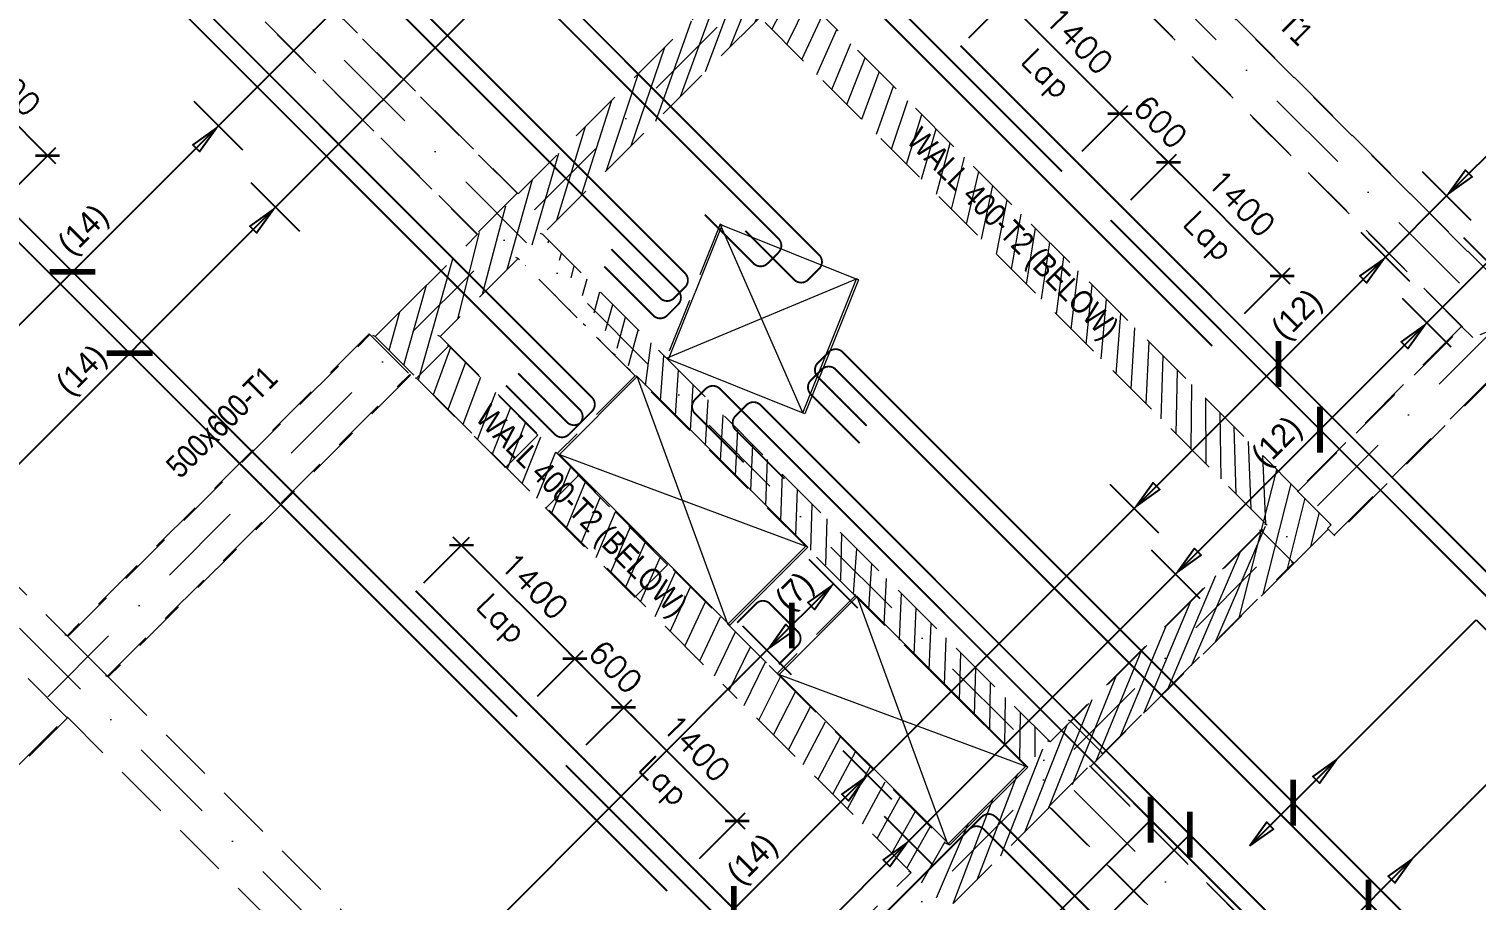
# Model space of a CAD drawing. Extents: x 660761725 to 1323371458, y 2734871439 to 5470067957.
# Drawn here: x 661740291 to 661752906, y 2735029439 to 2735037029 of the extents above; entities that cross this region are included whole.
import ezdxf

# ---------------------------------------------------------------- set-up
doc = ezdxf.new("R2010")
doc.units = 0
for name, pattern in [('AXES', [1.95, 1.2, -0.25, 0.25, -0.25]), ('Hidden', [714.375, 476.25, -238.125]), ('sbp_axis_short', [10, 5, -2.5, 0, -2.5])]:
    doc.linetypes.add(name, pattern=pattern)
doc.layers.add('A-DETL', color=5, linetype='Continuous', lineweight=9, true_color=0x0000ff)
for name, color, linetype, lineweight in [('A-FLOR-PATT', 7, 'Continuous', 15), ('A-ROOF', 7, 'Continuous', 15), ('A-WALL-IDEN', 7, 'Continuous', 9), ('I-WALL', 7, 'Continuous', 15), ('S-BEAM-IDEN', 2, 'Continuous', 9), ('S-GRID', 7, 'Continuous', 9)]:
    doc.layers.add(name, color=color, linetype=linetype, lineweight=lineweight)
for name, color, linetype in [('S-AXIS', 20, 'AXES'), ('S-RBAR-T16', 201, 'Continuous'), ('S-RBAR-T20', 10, 'Continuous'), ('S-RDIMO', 8, 'Continuous')]:
    doc.layers.add(name, color=color, linetype=linetype)
doc.styles.add('Arial Narrow_1', font='ARIALN.TTF', dxfattribs={"height": 199.9999999999998})
doc.styles.add('ROMANS', font='romans.shx')
doc.dimstyles.new('S-DIMI-100', dxfattribs={"dimscale": 100, "dimtxt": 2, "dimasz": 1.5, "dimexe": 1, "dimexo": 1, "dimgap": 1, "dimtad": 1, "dimdec": 0, "dimzin": 12, "dimdsep": 46, "dimtxsty": 'ROMANS', "dimblk": 'ARCHTICK', "dimcen": 0.09, "dimdle": 1, "dimclrd": 8, "dimclre": 8, "dimclrt": 4, "dimadec": 0, "dimazin": 3, "dimtfac": 1, "dimtdec": 0, "dimtix": 1, "dimtmove": 1, "dimatfit": 3, "dimtolj": 1, "dimtzin": 0, "dimarcsym": 0})
pattern_1 = [(74.99999999999999, (0, 0), (-153.3407249233896, 41.08752341002518), [])]

# ---------------------------------------------------------------- blocks, each defined once
blk = doc.blocks.new('I am… All Range.')
at = {"layer": 'S-GRID', "color": 8, "linetype": 'sbp_axis_short', "lineweight": 13, "ltscale": 150}
for p, q in [((662618010.1861551, 2734519029.21969), (662684113.7569702, 2734585132.790505)), ((662622712.44625, 2734514326.959595), (662688816.0170653, 2734580430.53041)), ((662622360.5708737, 2734547558.821693), (662650980.3147497, 2734518939.077817)), ((662618471.4835767, 2734543669.734396), (662647091.3762469, 2734515049.841725)), ((662614582.3962799, 2734539780.647099), (662643202.2889504, 2734511160.754429))]:
    blk.add_line(p, q, dxfattribs=at)
blk = doc.blocks.new('I am… Atomic.')
at = {"layer": 'A-FLOR-PATT', "transparency": 33554600}
h = blk.add_hatch(dxfattribs=at)
h.set_pattern_fill('ANSI31', color=8, scale=50, angle=30, style=0)
h.set_pattern_definition(pattern_1)
edge = h.paths.add_edge_path()
edge.add_line((662389967.6433319, 2734579123.010657), (662390007.8012236, 2734579503.468677))
edge.add_line((662342114.705975, 2734544592.546931), (662390007.8012234, 2734579503.468677))
edge.add_line((662363195.8073889, 2734559608.047176), (662389967.7690635, 2734579123.040917))
edge.add_line((662362417.6524743, 2734559040.823584), (662363719.8899552, 2734559990.06879))
edge.add_line((662346720.4841449, 2734547598.623516), (662362783.6519626, 2734559307.613063))
edge.add_line((662345821.5310795, 2734546943.346041), (662347578.010761, 2734548223.703842))
edge.add_line((662342292.6126368, 2734544370.997322), (662346307.4227723, 2734547297.529027))
edge.add_line((662325865.2845687, 2734528370.671522), (662342114.6925843, 2734544592.5523))
edge.add_line((662340490.7204528, 2734542572.157625), (662342149.9785906, 2734544228.604904))
edge.add_line((662339422.0417168, 2734541505.28928), (662341320.3495216, 2734543400.381265))
edge.add_line((662336597.6306283, 2734538685.662872), (662340136.8031961, 2734542218.839921))
edge.add_line((662332705.8949801, 2734534800.520002), (662336243.7133716, 2734538332.345168))
edge.add_line((662332253.0745114, 2734534348.466631), (662332782.9359009, 2734534877.430412))
edge.add_line((662326312.3910785, 2734528417.846987), (662332351.9776915, 2734534447.202265))
edge.add_line((662325865.2845687, 2734528370.671522), (662326312.3910785, 2734528417.846987))
h = blk.add_hatch(dxfattribs=at)
h.set_pattern_fill('ANSI31', color=8, scale=50, angle=30, style=0)
h.set_pattern_definition(pattern_1)
edge = h.paths.add_edge_path()
edge.add_line((662389967.6433319, 2734579123.010657), (662390007.8012236, 2734579503.468677))
edge.add_line((662390178.8400514, 2734578972.951882), (662393574.2351673, 2734576558.543434))
edge.add_line((662390389.9110394, 2734578822.862847), (662389967.7690635, 2734579123.040917))
edge.add_line((662401600.1085552, 2734571260.373601), (662390007.8012234, 2734579503.468677))
edge.add_line((662401045.2346829, 2734570742.112331), (662400996.5411683, 2734571280.666277))
edge.add_line((662400996.5411683, 2734571280.666277), (662391834.41239, 2734577795.702194))
edge.add_line((662401631.7932035, 2734570909.939), (662401600.1085552, 2734571260.373601))
edge.add_line((662398386.0115408, 2734568087.393885), (662401045.2346829, 2734570742.112331))
edge.add_line((662378065.801715, 2734545768.423274), (662383150.2610395, 2734551353.010825))
edge.add_line((662383150.2610395, 2734551353.010825), (662388234.7203641, 2734556937.598375))
edge.add_line((662388234.7203641, 2734556937.598375), (662393319.1796887, 2734562522.185926))
edge.add_line((662393319.1796887, 2734562522.185926), (662398403.6390133, 2734568106.773477))
edge.add_line((662377177.0145457, 2734544792.211362), (662378389.7704264, 2734546124.258873))
edge.add_line((662345219.5168241, 2734509691.243385), (662350637.7770958, 2734515642.46591))
edge.add_line((662350637.7770958, 2734515642.46591), (662356056.0373675, 2734521593.688435))
edge.add_line((662356056.0373675, 2734521593.688435), (662361474.2976393, 2734527544.91096))
edge.add_line((662361474.2976393, 2734527544.91096), (662366892.5579109, 2734533496.133485))
edge.add_line((662366892.5579109, 2734533496.133485), (662372310.8181826, 2734539447.35601))
edge.add_line((662372310.8181826, 2734539447.35601), (662377729.0784543, 2734545398.578536))
edge.add_line((662345267.5598451, 2734509156.384884), (662400082.3408674, 2734569362.972085))
edge.add_line((662401418.6805061, 2734570690.601139), (662400941.3227103, 2734570214.051982))
edge.add_line((662400082.3408674, 2734569362.972085), (662401631.7932035, 2734570909.939))
h = blk.add_hatch(dxfattribs=at)
h.set_pattern_fill('ANSI31', color=8, scale=50, angle=30, style=0)
h.set_pattern_definition(pattern_1)
edge = h.paths.add_edge_path()
edge.add_line((662345468.2720397, 2734510142.524049), (662345661.1307589, 2734509588.669044))
edge.add_line((662345219.5168241, 2734509691.243385), (662350637.7770958, 2734515642.46591))
edge.add_line((662350637.7770958, 2734515642.46591), (662356056.0373675, 2734521593.688435))
edge.add_line((662356056.0373675, 2734521593.688435), (662361474.2976393, 2734527544.91096))
edge.add_line((662361474.2976393, 2734527544.91096), (662366892.5579109, 2734533496.133485))
edge.add_line((662366892.5579109, 2734533496.133485), (662372310.8181826, 2734539447.35601))
edge.add_line((662372310.8181826, 2734539447.35601), (662377729.0784543, 2734545398.578536))
edge.add_line((662345267.5598451, 2734509156.384884), (662400082.3408674, 2734569362.972085))
h = blk.add_hatch(dxfattribs=at)
h.set_pattern_fill('ANSI31', color=8, scale=50, angle=30, style=0)
h.set_pattern_definition(pattern_1)
h.paths.add_polyline_path([(662350481.6833518, 2734529010.615821), (662347130.08703, 2734525664.697063), (662342140.050475, 2734530654.737032), (662345491.6468021, 2734534000.65579)])
h.paths.add_polyline_path([(662342706.3069187, 2734530654.268376), (662345491.6356469, 2734533434.878781), (662349911.8950287, 2734529014.616375), (662347128.9243566, 2734526231.647893)], flags=16)
h = blk.add_hatch(dxfattribs=at)
h.set_pattern_fill('ANSI31', color=8, scale=50, angle=30, style=0)
h.set_pattern_definition(pattern_1)
edge = h.paths.add_edge_path()
edge.add_line((662348021.9696456, 2734527120.834711), (662347809.619302, 2734526908.844087))
edge.add_line((662344677.9657329, 2734530464.840913), (662348021.9696456, 2734527120.834711))
edge.add_line((662346323.225431, 2734528395.238966), (662345892.8153635, 2734528825.649329))
edge.add_line((662344406.4214969, 2734530312.044213), (662343385.8280276, 2734531332.638381))
edge.add_line((662343598.1783756, 2734531544.629009), (662344677.9657329, 2734530464.840913))
edge.add_line((662346341.2036034, 2734528388.035919), (662347827.5974464, 2734526901.640992))
edge.add_line((662345892.8153635, 2734528825.649329), (662344406.4215387, 2734530312.044254))
h = blk.add_hatch(dxfattribs=at)
h.set_pattern_fill('ANSI31', color=8, scale=50, angle=30, style=0)
h.set_pattern_definition(pattern_1)
edge = h.paths.add_edge_path()
edge.add_line((662326312.3910785, 2734528417.846987), (662333102.7430063, 2734521695.273901))
edge.add_line((662325865.2845687, 2734528370.671522), (662344964.0169713, 2734509462.575772))
edge.add_line((662336968.3324986, 2734517868.269328), (662339133.8364366, 2734515724.380668))
edge.add_line((662332502.0842122, 2734522289.937136), (662334515.7142464, 2734520296.40643))
edge.add_line((662333458.4230682, 2734521343.144109), (662337828.6853824, 2734517016.504176))
edge.add_line((662338184.3654449, 2734516664.374383), (662344781.0343132, 2734510133.551082))
edge.add_line((662344781.0343132, 2734510133.551082), (662344829.7545922, 2734510084.405783))
edge.add_line((662344829.7545922, 2734510084.405783), (662344878.4748713, 2734510035.260483))
edge.add_line((662344878.4748713, 2734510035.260483), (662344927.1951503, 2734509986.115183))
edge.add_line((662344927.1951503, 2734509986.115183), (662344975.9154292, 2734509936.969883))
edge.add_line((662344975.9154292, 2734509936.969883), (662345024.6357082, 2734509887.824584))
edge.add_line((662345024.6357082, 2734509887.824584), (662345073.3559872, 2734509838.679284))
edge.add_line((662345073.3559872, 2734509838.679284), (662345122.0762662, 2734509789.533985))
edge.add_line((662345122.0762662, 2734509789.533985), (662345170.7965451, 2734509740.388685))
edge.add_line((662345170.7965451, 2734509740.388685), (662345219.5168241, 2734509691.243385))
edge.add_line((662344964.0169713, 2734509462.575772), (662345267.5598451, 2734509156.384884))
edge.add_line((662345267.5598451, 2734509156.384884), (662345219.5168241, 2734509691.243385))
edge = h.paths.add_edge_path()
edge.add_line((662345219.5168241, 2734509691.243385), (662345513.1205869, 2734510013.727216))
edge.add_line((662345468.2720397, 2734510142.524049), (662345661.1307589, 2734509588.669044))
edge.add_line((662345267.5598451, 2734509156.384884), (662345661.1307589, 2734509588.669044))
edge = h.paths.add_edge_path()
edge.add_line((662325865.2845687, 2734528370.671522), (662326389.6555356, 2734528894.154181))
edge.add_line((662326389.6555356, 2734528894.154181), (662326589.2420617, 2734528694.228972))
edge.add_line((662326589.2420617, 2734528694.228972), (662326314.0211399, 2734528416.233197))
at = {"layer": 'A-DETL', "color": 8, "linetype": 'Hidden', "lineweight": 9}
for p, q in [((662343376.195825, 2734531901.603003), (662336588.4740171, 2734538689.331543)), ((662336597.6306283, 2734538685.662872), (662343385.3559159, 2734531897.932939)), ((662336234.9845982, 2734538335.842422), (662343022.7064159, 2734531548.113872)), ((662343031.4386692, 2734531544.615224), (662336243.7133716, 2734538332.345168)), ((662350497.8719653, 2734528923.893819), (662357993.6440659, 2734536413.314352)), ((662352170.062581, 2734530887.315452), (662347614.4000547, 2734535442.982496)), ((662347623.5611768, 2734535439.312018), (662351971.9167507, 2734531090.953468)), ((662347261.0605286, 2734535089.343482), (662351665.1686958, 2734530685.230947)), ((662351618.1493869, 2734530737.48587), (662347269.7938131, 2734535085.84442)), ((662332705.8949801, 2734534800.520002), (662339459.4597347, 2734528041.227738)), ((662343385.3559159, 2734531897.932939), (662345458.4881167, 2734533967.553276)), ((662345837.5190523, 2734533654.783303), (662350185.874626, 2734529306.424752)), ((662345491.6356456, 2734533434.878783), (662343598.1783756, 2734531544.629009)), ((662349915.4269156, 2734529011.084485), (662345491.6356456, 2734533434.878783)), ((662343376.195825, 2734531901.603003), (662343022.7064159, 2734531548.113872)), ((662343385.3559159, 2734531897.932939), (662343376.195825, 2734531901.603003)), ((662345145.8441398, 2734531632.084157), (662344677.965756, 2734530464.840971)), ((662345163.8222747, 2734531624.881071), (662345145.8441398, 2734531632.084157)), ((662345163.7756901, 2734531624.896658), (662345160.9057834, 2734531626.047002)), ((662342423.1842734, 2734530937.391204), (662343031.4386692, 2734531544.615224)), ((662343022.7064159, 2734531548.113872), (662343031.4386692, 2734531544.615224)), ((662343577.2175136, 2734531553.027148), (662343598.1783756, 2734531544.629009)), ((662343598.1783756, 2734531544.629009), (662344677.9657329, 2734530464.840913)), ((662343385.8280276, 2734531332.638381), (662342706.3069147, 2734530654.268369)), ((662343385.8280276, 2734531332.638381), (662343364.8670819, 2734531341.036553)), ((662344406.4214969, 2734530312.044213), (662343385.8280276, 2734531332.638381)), ((662342423.1842734, 2734530937.391204), (662342140.0504761, 2734530654.737032)), ((662352211.4057801, 2734530845.972211), (662351706.511895, 2734530643.887706)), ((662351609.6879807, 2734530740.876001), (662350177.4132198, 2734529309.814883)), ((662350185.874626, 2734529306.424752), (662351618.1493869, 2734530737.48587)), ((662351706.511895, 2734530643.887706), (662351609.6879807, 2734530740.876001)), ((662351609.6879807, 2734530740.876001), (662351618.1493869, 2734530737.48587)), ((662342087.4257379, 2734530676.581545), (662339453.030753, 2734528046.646993)), ((662339459.4597347, 2734528041.227738), (662342093.3452317, 2734530670.653666)), ((662342087.4257379, 2734530676.581545), (662342093.3452317, 2734530670.653666)), ((662342093.3452317, 2734530670.653666), (662342446.9485404, 2734530316.450637)), ((662342140.0504761, 2734530654.737032), (662342119.0891988, 2734530663.135338)), ((662342140.0504761, 2734530654.737032), (662345289.7898604, 2734527504.995492)), ((662342706.3069147, 2734530654.268369), (662342685.3457012, 2734530662.666649)), ((662342706.3069147, 2734530654.268369), (662343726.9003743, 2734529633.674211)), ((662342781.2104076, 2734530573.351441), (662342770.2824794, 2734530577.729804)), ((662342498.4188803, 2734530290.560136), (662342781.2104076, 2734530573.351441)), ((662343557.5997213, 2734529795.644271), (662342781.2104076, 2734530573.351441)), ((662344677.9657329, 2734530464.840913), (662348021.9696456, 2734527120.834711)), ((662344677.965756, 2734530464.840971), (662344695.9438909, 2734530457.637886)), ((662344693.0273994, 2734530458.803817), (662344695.8973063, 2734530457.653473)), ((662339803.7524515, 2734527690.964894), (662342440.3301194, 2734530323.078434)), ((662342446.9485404, 2734530316.450637), (662342440.3301194, 2734530323.078434)), ((662351972.0527202, 2734530383.582294), (662350504.4944506, 2734528917.267565)), ((662342446.9485404, 2734530316.450637), (662339813.2130263, 2734527687.174438)), ((662342487.1485704, 2734530295.075677), (662342498.4188803, 2734530290.560136)), ((662342498.4188803, 2734530290.560136), (662343274.808194, 2734529512.852966)), ((662344406.4215387, 2734530312.044254), (662343726.9004164, 2734529633.674253)), ((662345892.8153635, 2734528825.649329), (662344406.4215387, 2734530312.044254)), ((662344424.3996737, 2734530304.841169), (662344406.4215387, 2734530312.044254)), ((662343274.808194, 2734529512.852966), (662343557.5997213, 2734529795.644271)), ((662343548.8696114, 2734529799.14206), (662343557.4830095, 2734529795.691033)), ((662343726.9004164, 2734529633.674253), (662345213.2942317, 2734528147.279336)), ((662343726.9004164, 2734529633.674253), (662343744.8785514, 2734529626.471168)), ((662343726.9003743, 2734529633.674211), (662345213.2942315, 2734528147.279336)), ((662343274.6914823, 2734529512.899728), (662343265.7357025, 2734529516.487933)), ((662343627.7303615, 2734529159.342522), (662343910.5218886, 2734529442.133827)), ((662343910.5218886, 2734529442.133827), (662343902.7728533, 2734529445.23854)), ((662344686.9112023, 2734528664.426657), (662343910.5218886, 2734529442.133827)), ((662350177.4132198, 2734529309.814883), (662350185.874626, 2734529306.424752)), ((662350472.3867296, 2734529014.34059), (662350177.4132198, 2734529309.814883)), ((662343619.6389443, 2734529162.584414), (662343627.7303615, 2734529159.342522)), ((662343627.7303615, 2734529159.342522), (662344404.1196752, 2734528381.635352)), ((662348021.9696456, 2734527120.834711), (662349915.4269156, 2734529011.084485)), ((662349860.895212, 2734528963.6166), (662348199.4949895, 2734527302.217682)), ((662349844.917619, 2734528970.018152), (662349860.895212, 2734528963.6166)), ((662350143.2185988, 2734528680.813993), (662349860.895212, 2734528963.6166)), ((662349915.4269156, 2734529011.084485), (662349894.466053, 2734529019.482624)), ((662350198.549557, 2734528727.961649), (662350446.4095278, 2734528975.401748)), ((662350439.9030727, 2734528981.911905), (662350472.3867296, 2734529014.34059)), ((662350446.4095278, 2734528975.401748), (662350439.9030727, 2734528981.911905)), ((662350504.4944506, 2734528917.267565), (662350446.4095278, 2734528975.401748)), ((662350472.2700179, 2734529014.387351), (662350460.7225554, 2734529019.013935)), ((662346323.225431, 2734528395.238966), (662345892.8153635, 2734528825.649329)), ((662350497.8719653, 2734528923.893819), (662350504.4944506, 2734528917.267565)), ((662350198.549557, 2734528727.961649), (662348375.3924686, 2734526907.89297)), ((662350143.101887, 2734528680.860754), (662350128.0402124, 2734528686.895336)), ((662344404.1196752, 2734528381.635352), (662344686.9112023, 2734528664.426657)), ((662344681.3599852, 2734528666.650796), (662344686.7944906, 2734528664.473418)), ((662348481.8183763, 2734527019.415075), (662350143.2185988, 2734528680.813993)), ((662344404.0029633, 2734528381.682113), (662344398.2260764, 2734528383.996669)), ((662346323.2254685, 2734528395.239004), (662345643.7043407, 2734527716.869016)), ((662347087.3109767, 2734527631.152898), (662346323.225431, 2734528395.238966)), ((662347087.3110013, 2734527631.152914), (662346323.2254685, 2734528395.239004)), ((662346341.2036034, 2734528388.035919), (662346323.2254685, 2734528395.239004)), ((662339454.9425322, 2734528045.493462), (662339434.4055996, 2734528053.72175)), ((662339436.436391, 2734528055.7491), (662339450.5174655, 2734528050.107403)), ((662345213.2942317, 2734528147.279336), (662345218.6512196, 2734528152.62725)), ((662345231.1553079, 2734528140.123152), (662345213.2942317, 2734528147.279336)), ((662345213.2942315, 2734528147.279336), (662345572.9236578, 2734527787.649664)), ((662339450.7513515, 2734528050.013695), (662339456.9708678, 2734528047.521796)), ((662339453.030753, 2734528046.646993), (662339454.6052401, 2734528046.016162)), ((662339801.8529882, 2734527697.232661), (662339453.030753, 2734528046.646993)), ((662339454.839126, 2734528045.922454), (662339460.936154, 2734528043.47963)), ((662339456.9708678, 2734528047.521796), (662339454.9425322, 2734528045.493462)), ((662339459.0227981, 2734528041.402801), (662339454.9425322, 2734528045.493462)), ((662339461.0528659, 2734528043.432868), (662339456.9708678, 2734528047.521796)), ((662339461.0528659, 2734528043.432868), (662339459.0227981, 2734528041.402801)), ((662339459.0227981, 2734528041.402801), (662339459.4597347, 2734528041.227738)), ((662339449.8353211, 2734527337.647), (662339097.0810977, 2734527691.300015)), ((662339788.1588314, 2734527699.668474), (662339799.6721877, 2734527695.055554)), ((662339801.7362765, 2734527697.279422), (662339790.3396329, 2734527701.84558)), ((662339799.6721877, 2734527695.055554), (662339801.8529882, 2734527697.232661)), ((662339803.7524515, 2734527690.964894), (662339799.6721877, 2734527695.055554)), ((662339813.2130263, 2734527687.174438), (662339803.7524515, 2734527690.964894)), ((662339813.2130263, 2734527687.174438), (662344159.8036484, 2734523336.897595)), ((662345572.9236578, 2734527787.649664), (662345643.704299, 2734527716.868974)), ((662345643.7043407, 2734527716.869016), (662347130.098179, 2734526230.474077)), ((662345661.6824757, 2734527709.665931), (662345643.7043407, 2734527716.869016)), ((662345643.704299, 2734527716.868974), (662347130.0981791, 2734526230.474077)), ((662346811.0908083, 2734525983.693503), (662345289.7898604, 2734527504.995492)), ((662339459.2958959, 2734527333.856544), (662333458.4230682, 2734521343.144109)), ((662333468.9357078, 2734521366.873962), (662339449.8353211, 2734527337.647)), ((662339459.2958959, 2734527333.856544), (662339449.8353211, 2734527337.647)), ((662343805.8863698, 2734522983.579849), (662339459.2958959, 2734527333.856544)), ((662348199.4949895, 2734527302.217682), (662348181.5059037, 2734527309.425155)), ((662348481.8183763, 2734527019.415075), (662348199.4949895, 2734527302.217682)), ((662348021.9696456, 2734527120.834711), (662348001.0080369, 2734527129.233149)), ((662348464.6284972, 2734527026.302339), (662348481.7016644, 2734527019.461837)), ((662348012.7404133, 2734526558.074927), (662348366.2298224, 2734526911.564058)), ((662348366.2298224, 2734526911.564058), (662348375.3924686, 2734526907.89297)), ((662354781.2747371, 2734520496.512781), (662348366.2298224, 2734526911.564058)), ((662348375.3924686, 2734526907.89297), (662354784.0222851, 2734520499.258766)), ((662348021.4752218, 2734526554.575255), (662347130.0870286, 2734525664.697064)), ((662348021.4752218, 2734526554.575255), (662348012.7404133, 2734526558.074927)), ((662348012.7404133, 2734526558.074927), (662354427.785328, 2734520143.02365)), ((662354430.404629, 2734520145.641461), (662348021.4752218, 2734526554.575255)), ((662347130.0981791, 2734526230.474077), (662347109.1362193, 2734526238.872655)), ((662347130.098179, 2734526230.474077), (662347135.4551669, 2734526235.82199)), ((662347130.0981847, 2734526230.474071), (662347135.4551735, 2734526235.821985)), ((662347130.098179, 2734526230.474077), (662347147.9592552, 2734526223.317892)), ((662344159.8036484, 2734523336.897595), (662346811.0908083, 2734525983.693503)), ((662346811.0908083, 2734525983.693503), (662346790.1287423, 2734525992.092124))]:
    blk.add_line(p, q, dxfattribs=at)
at = {"layer": 'A-ROOF', "color": 8, "lineweight": 13}
for p, q in [((662344695.9438909, 2734530457.637886), (662345163.8222747, 2734531624.881071)), ((662345163.8222747, 2734531624.881071), (662346352.6803589, 2734531148.351455)), ((662345866.8249056, 2734529988.314012), (662346334.7022239, 2734531155.55454)), ((662346352.6803589, 2734531148.351455), (662345884.8019751, 2734529981.108269)), ((662346352.6803589, 2734531148.351455), (662346334.7022239, 2734531155.55454)), ((662345884.8019751, 2734529981.108269), (662344695.9438909, 2734530457.637886)), ((662343744.8785514, 2734529626.471168), (662344424.3996737, 2734530304.841169)), ((662344424.3996737, 2734530304.841169), (662345910.7934984, 2734528818.446243)), ((662345231.2723666, 2734528140.076252), (662343744.8785514, 2734529626.471168)), ((662345218.6863284, 2734528152.662299), (662345892.8153635, 2734528825.649329)), ((662345910.7934984, 2734528818.446243), (662345231.2723666, 2734528140.076252)), ((662345910.7934984, 2734528818.446243), (662345892.8153635, 2734528825.649329)), ((662345661.6824757, 2734527709.665931), (662346341.2036034, 2734528388.035919)), ((662346341.2036034, 2734528388.035919), (662347827.5974464, 2734526901.640992)), ((662347148.076314, 2734526223.270991), (662345661.6824757, 2734527709.665931)), ((662347809.6193115, 2734526908.844077), (662347094.4971269, 2734527623.966783)), ((662347135.4902757, 2734526235.857039), (662347809.6193115, 2734526908.844077)), ((662347827.5974464, 2734526901.640992), (662347148.076314, 2734526223.270991)), ((662347827.5974464, 2734526901.640992), (662347809.6193115, 2734526908.844077))]:
    blk.add_line(p, q, dxfattribs=at)
at = {"layer": 'I-WALL', "color": 8, "lineweight": 13}
for p, q in [((662347130.0981872, 2734526230.474073), (662346341.2036034, 2734528388.035919)), ((662347809.6192976, 2734526908.844082), (662347087.3460559, 2734527631.117818)), ((662347788.657605, 2734526917.242554), (662347809.6192976, 2734526908.844082)), ((662347135.4902813, 2734526235.857033), (662347809.619302, 2734526908.844087))]:
    blk.add_line(p, q, dxfattribs=at)
for points in [[(662345866.8358136, 2734529988.30964), (662345145.8441398, 2734531632.084157)], [(662344677.965756, 2734530464.840971), (662346334.7022239, 2734531155.55454)], [(662345213.2942314, 2734528147.279336), (662344424.3996737, 2734530304.841169)], [(662343744.8785514, 2734529626.471168), (662345892.8153635, 2734528825.649329)], [(662345661.6824757, 2734527709.665931), (662347809.6192971, 2734526908.844083)]]:
    blk.add_lwpolyline(points, dxfattribs=at)
at = {"layer": 'A-WALL-IDEN', "color": 8, "char_height": 199.9999999999998, "width": 3070.463124999997, "attachment_point": 1, "style": 'Arial Narrow_1'}
for insert, rotation in [((662346901.3571664, 2734532494.35248), 315), ((662343143.7095424, 2734530075.68225), 314.9999999999998)]:
    blk.add_mtext('WALL 400-T2 (BELOW)', dxfattribs=dict(at, insert=insert, rotation=rotation))
at = {"layer": 'S-BEAM-IDEN', "color": 8, "char_height": 199.9999999999998, "width": 1539.239999999998, "attachment_point": 1, "style": 'Arial Narrow_1'}
for insert, rotation in [((662349465.7372098, 2734534179.245167), 314.9999999999996), ((662340298.6110724, 2734529548.71847), 45.00002399360365)]:
    blk.add_mtext('500x600-T1', dxfattribs=dict(at, insert=insert, rotation=rotation))
blk = doc.blocks.new('_ARCHTICK')
at = {"color": 0, "linetype": 'ByBlock', "const_width": 0.15}
blk.add_lwpolyline([(-0.5, -0.5), (0.5, 0.5)], dxfattribs=at)
blk = doc.blocks.new('*D335')
at = {"layer": 'S-RBAR-T16', "color": 8, "lineweight": -2, "transparency": 16777216}
for p, q in [((661745147.758427, 2735030789.984242), (661745545.5570382, 2735031187.782585)), ((661746535.5062234, 2735030056.411328), (661745404.135682, 2735031187.782633)), ((661746137.7079939, 2735029800.034676), (661746535.506271, 2735030197.832685))]:
    blk.add_line(p, q, dxfattribs=at)
at = {"layer": 'S-RBAR-T16', "color": 8, "lineweight": -2, "transparency": 16777216, "xscale": 150, "yscale": 150, "zscale": 150}
for p, rotation in [((661745474.8463362, 2735031117.071931), 134.9999806815748), ((661746464.7955691, 2735030127.12203), 314.9999806815748)]:
    blk.add_blockref('_ARCHTICK', p, dxfattribs=dict(at, rotation=rotation))
at = {"layer": 'S-RBAR-T16', "color": 4, "transparency": 16777216, "char_height": 200, "attachment_point": 5, "rotation": 314.9999806815748, "style": 'ROMANS'}
for s, insert in [('\\A1;1400', (661746111.2423567, 2735030763.518289)), ('\\A1;Lap', (661745804.8293148, 2735030457.105454))]:
    blk.add_mtext(s, dxfattribs=dict(at, insert=insert))
blk = doc.blocks.new('*D336')
at = {"layer": 'S-RBAR-T16', "color": 8, "lineweight": -2, "transparency": 16777216}
for p, q in [((661743733.5449435, 2735032204.197738), (661744131.3436092, 2735032601.996136)), ((661745121.2926491, 2735031470.625024), (661743989.922253, 2735032601.996183)), ((661744723.4943577, 2735031214.24831), (661745121.2926968, 2735031612.046381))]:
    blk.add_line(p, q, dxfattribs=at)
at = {"layer": 'S-RBAR-T16', "color": 8, "lineweight": -2, "transparency": 16777216, "xscale": 150, "yscale": 150, "zscale": 150}
for p, rotation in [((661744060.6329073, 2735032531.285481), 134.9999806815748), ((661745050.5819949, 2735031541.335726), 314.9999806815748)]:
    blk.add_blockref('_ARCHTICK', p, dxfattribs=dict(at, rotation=rotation))
at = {"layer": 'S-RBAR-T16', "color": 4, "transparency": 16777216, "char_height": 200, "attachment_point": 5, "rotation": 314.9999806815748, "style": 'ROMANS'}
for s, insert in [('\\A1;1400', (661744697.0288551, 2735032177.731913)), ('\\A1;Lap', (661744390.6158133, 2735031871.319077))]:
    blk.add_mtext(s, dxfattribs=dict(at, insert=insert))
blk = doc.blocks.new('*D337')
at = {"layer": 'S-RBAR-T16', "color": 8, "lineweight": -2, "transparency": 16777216}
for p, q in [((661744723.4943577, 2735031214.24831), (661745121.2929686, 2735031612.046652)), ((661745050.5822667, 2735031541.335998), (661744944.5162853, 2735031647.402051)), ((661745474.846192, 2735031117.071787), (661745050.5822667, 2735031541.335998)), ((661745147.758427, 2735030789.984242), (661745545.556894, 2735031187.782441)), ((661745474.846192, 2735031117.071787), (661745580.9121734, 2735031011.005734))]:
    blk.add_line(p, q, dxfattribs=at)
at = {"layer": 'S-RBAR-T16', "color": 8, "lineweight": -2, "transparency": 16777216, "xscale": 150, "yscale": 150, "zscale": 150}
for p, rotation in [((661745050.5822667, 2735031541.335998), 314.9999806815748), ((661745474.846192, 2735031117.071787), 134.9999806815748)]:
    blk.add_blockref('_ARCHTICK', p, dxfattribs=dict(at, rotation=rotation))
at = {"layer": 'S-RBAR-T16', "color": 4, "transparency": 16777216, "insert": (661745404.1356332, 2735031470.625201), "char_height": 200, "attachment_point": 5, "rotation": 314.9999806815748, "style": 'ROMANS'}
blk.add_mtext('\\A1;600', dxfattribs=at)
blk = doc.blocks.new('*D341')
at = {"layer": 'S-RBAR-T16', "color": 8, "lineweight": -2, "transparency": 16777216}
for p, q in [((661739136.688342, 2735036589.010962), (661739534.4869534, 2735036986.809305)), ((661740524.4361384, 2735035855.438049), (661739393.0655972, 2735036986.809353)), ((661740126.6379089, 2735035599.061396), (661740524.4361861, 2735035996.859405))]:
    blk.add_line(p, q, dxfattribs=at)
at = {"layer": 'S-RBAR-T16', "color": 8, "lineweight": -2, "transparency": 16777216, "xscale": 150, "yscale": 150, "zscale": 150}
for p, rotation in [((661739463.7762514, 2735036916.098651), 134.9999806815748), ((661740453.7254841, 2735035926.148751), 314.9999806815748)]:
    blk.add_blockref('_ARCHTICK', p, dxfattribs=dict(at, rotation=rotation))
at = {"layer": 'S-RBAR-T16', "color": 4, "transparency": 16777216, "char_height": 200, "attachment_point": 5, "rotation": 314.9999806815748, "style": 'ROMANS'}
for s, insert in [('\\A1;1400', (661740100.1722717, 2735036562.545009)), ('\\A1;Lap', (661739793.7592299, 2735036256.132174))]:
    blk.add_mtext(s, dxfattribs=dict(at, insert=insert))
blk = doc.blocks.new('*D371')
at = {"layer": 'S-RBAR-T16', "color": 8, "lineweight": -2, "transparency": 16777216}
for p, q in [((661749897.4461497, 2735035539.145775), (661750295.2447606, 2735035936.944118)), ((661751285.1939455, 2735034805.572862), (661750153.8234044, 2735035936.944166)), ((661750887.3957165, 2735034549.196209), (661751285.1939932, 2735034946.994218))]:
    blk.add_line(p, q, dxfattribs=at)
at = {"layer": 'S-RBAR-T16', "color": 8, "lineweight": -2, "transparency": 16777216, "xscale": 150, "yscale": 150, "zscale": 150}
for p, rotation in [((661750224.5340587, 2735035866.233464), 134.9999806816024), ((661751214.4832913, 2735034876.283564), 314.9999806816024)]:
    blk.add_blockref('_ARCHTICK', p, dxfattribs=dict(at, rotation=rotation))
at = {"layer": 'S-RBAR-T16', "color": 4, "transparency": 16777216, "char_height": 200, "attachment_point": 5, "rotation": 314.99998068160244, "style": 'ROMANS'}
for s, insert in [('\\A1;1400', (661750860.9300787, 2735035512.679822)), ('\\A1;Lap', (661750554.5170369, 2735035206.266987))]:
    blk.add_mtext(s, dxfattribs=dict(at, insert=insert))
blk = doc.blocks.new('*D372')
at = {"layer": 'S-RBAR-T16', "color": 8, "lineweight": -2, "transparency": 16777216}
for p, q in [((661748483.2326663, 2735036953.359272), (661748881.0313318, 2735037351.157669)), ((661749870.9803718, 2735036219.786557), (661748739.6099756, 2735037351.157717)), ((661749473.1820809, 2735035963.409843), (661749870.9804195, 2735036361.207913))]:
    blk.add_line(p, q, dxfattribs=at)
at = {"layer": 'S-RBAR-T16', "color": 8, "lineweight": -2, "transparency": 16777216, "xscale": 150, "yscale": 150, "zscale": 150}
for p, rotation in [((661748810.3206298, 2735037280.447015), 134.9999806816024), ((661749800.2697176, 2735036290.497259), 314.9999806816024)]:
    blk.add_blockref('_ARCHTICK', p, dxfattribs=dict(at, rotation=rotation))
at = {"layer": 'S-RBAR-T16', "color": 4, "transparency": 16777216, "char_height": 200, "attachment_point": 5, "rotation": 314.99998068160244, "style": 'ROMANS'}
for s, insert in [('\\A1;1400', (661749446.7165776, 2735036926.893445)), ('\\A1;Lap', (661749140.3035358, 2735036620.48061))]:
    blk.add_mtext(s, dxfattribs=dict(at, insert=insert))
blk = doc.blocks.new('*D373')
at = {"layer": 'S-RBAR-T16', "color": 8, "lineweight": -2, "transparency": 16777216}
for p, q in [((661749473.1820809, 2735035963.409843), (661749870.9806918, 2735036361.208186)), ((661749800.2699898, 2735036290.497531), (661749694.2040085, 2735036396.563584)), ((661750224.5339152, 2735035866.23332), (661749800.2699898, 2735036290.497531)), ((661749897.4461497, 2735035539.145775), (661750295.2446171, 2735035936.943974)), ((661750224.5339152, 2735035866.23332), (661750330.5998967, 2735035760.167267))]:
    blk.add_line(p, q, dxfattribs=at)
at = {"layer": 'S-RBAR-T16', "color": 8, "lineweight": -2, "transparency": 16777216, "xscale": 150, "yscale": 150, "zscale": 150}
for p, rotation in [((661749800.2699898, 2735036290.497531), 314.9999806816024), ((661750224.5339152, 2735035866.23332), 134.9999806816024)]:
    blk.add_blockref('_ARCHTICK', p, dxfattribs=dict(at, rotation=rotation))
at = {"layer": 'S-RBAR-T16', "color": 4, "transparency": 16777216, "insert": (661750153.8233564, 2735036219.786734), "char_height": 200, "attachment_point": 5, "rotation": 314.99998068160244, "style": 'ROMANS'}
blk.add_mtext('\\A1;600', dxfattribs=at)
blk = doc.blocks.new('cadf_04')
at = {"color": 8, "const_width": 0.5000000000000002}
blk.add_lwpolyline([(1.414213560521603, 1.414213564246893), (-1.414213556796312, -1.414213556796312)], dxfattribs=at)
blk = doc.blocks.new('CADF_02')
at = {"color": 0}
blk.add_lwpolyline([(0, 0), (2.5, -0.4166666679084301), (2.5, 0.4166666679084301)], close=True, dxfattribs=at)
blk = doc.blocks.new('cadf_03')
at = {"color": 8}
blk.add_lwpolyline([(-3.725290298461914e-09, 2.99999999627471), (3.725290298461914e-09, -3.000000007450581)], dxfattribs=at)
blk.add_blockref('CADF_02', (0.2513523101806641, 0), dxfattribs=at)

msp = doc.modelspace()

# ---------------------------------------------------------------- linework, layer by layer
at = {"layer": 'S-RBAR-T20', "linetype": 'Hidden', "const_width": 16}
for points in [[(661742401.282, 2735042681.87438), (661749296.1727101, 2735035786.79313)], [(661743709.4761677, 2735041161.639238), (661750604.3670228, 2735034266.557843)], [(661737651.7917417, 2735037932.515369), (661744546.6824518, 2735031037.434119)], [(661748412.1203063, 2735036882.903554), (661754887.5178052, 2735030407.321127)], [(661738959.9859095, 2735036412.280227), (661745854.8767645, 2735029517.198832)], [(661749720.3144737, 2735035362.668412), (661756195.712118, 2735028887.08584)], [(661743662.7478633, 2735032133.426724), (661750138.1453627, 2735025657.844297)], [(661744970.942031, 2735030613.191582), (661751446.3396754, 2735024137.609011)]]:
    msp.add_lwpolyline(points, dxfattribs=at)
for points in [[(661740979.5865322, 2735041260.409322), (661747178.6004453, 2735035061.2241, -0.4142135623730951), (661747178.5987501, 2735034938.541074), (661747084.5522487, 2735034844.497171, -0.4142135623730951), (661746961.8692222, 2735034844.498866), (661746536.5503696, 2735035269.829471)], [(661740315.2001654, 2735040596.008352), (661746009.9450264, 2735034901.106116, -0.4142135623730951), (661746009.9433312, 2735034778.42309), (661745915.89683, 2735034684.379188, -0.4142135623730951), (661745793.2138034, 2735034684.380883), (661745367.8949516, 2735035109.711489)], [(661742287.7156303, 2735039740.109108), (661746824.5625067, 2735035203.136857, -0.4142135623730951), (661746824.5608115, 2735035080.45383), (661746730.5143102, 2735034986.409928, -0.4142135623730951), (661746607.8312837, 2735034986.411623), (661746182.5124319, 2735035411.742229)], [(661739368.5417857, 2735039649.329166), (661745198.4567018, 2735033819.25314, -0.4142135623730951), (661745198.4550066, 2735033696.570113), (661745104.4085057, 2735033602.526211, -0.4142135623730951), (661744981.7254791, 2735033602.527906), (661744556.4066266, 2735034027.858511)], [(661741623.3943331, 2735039075.773211), (661745949.3015485, 2735034749.746448, -0.4142135623730951), (661745949.2998533, 2735034627.063422), (661745855.2533523, 2735034533.019519, -0.4142135623730951), (661745732.5703257, 2735034533.021214), (661745307.2514726, 2735034958.351819)], [(661740676.7359501, 2735038129.09402), (661745092.4557524, 2735033713.252196, -0.4142135623730951), (661745092.4540572, 2735033590.569169), (661744998.4075559, 2735033496.525267, -0.4142135623730951), (661744875.7245294, 2735033496.526962), (661744450.4056776, 2735033921.857568)], [(661747593.2978289, 2735033571.584291), (661747167.9789771, 2735033996.914896, -0.4142135623730951), (661747167.9806722, 2735034119.597923), (661747262.0271735, 2735034213.641826, -0.4142135623730951), (661747384.7102003, 2735034213.640131), (661753039.212695, 2735028558.975393)], [(661747532.634349, 2735033420.244625), (661747107.3154964, 2735033845.57523, -0.4142135623730951), (661747107.3171914, 2735033968.258256), (661747201.3636928, 2735034062.302159, -0.4142135623730951), (661747324.0467196, 2735034062.300464), (661754347.4070084, 2735027038.740107)], [(661746522.8924496, 2735033251.929384), (661746097.5735978, 2735033677.25999, -0.4142135623730951), (661746097.575293, 2735033799.943017), (661746191.6217942, 2735033893.986919, -0.4142135623730951), (661746314.304821, 2735033893.985224), (661753758.3790983, 2735026449.69925)], [(661746876.7131897, 2735033110.103689), (661746451.3943372, 2735033535.434294, -0.4142135623730951), (661746451.3960321, 2735033658.117321), (661746545.4425335, 2735033752.161224, -0.4142135623730951), (661746668.1255603, 2735033752.159529), (661752450.1847855, 2735027969.934537)], [(661746464.9426837, 2735031856.89351), (661746628.6401649, 2735032020.586468, -0.4142135623730951), (661746751.3231912, 2735032020.584773), (661746992.3570147, 2735031779.544289, -0.4142135623730951), (661746992.3553195, 2735031656.861262), (661746828.6578379, 2735031493.168304)], [(661747720.2134823, 2735029287.299701), (661748595.7884579, 2735030162.874669, -0.4142135623730951), (661748718.4714842, 2735030162.874669), (661751680.8053237, 2735027200.538165)], [(661747614.1486309, 2735029181.232518), (661748489.7236065, 2735030056.807486, -0.4142135623730951), (661748612.4066328, 2735030056.807486), (661752988.9541037, 2735025680.257344)]]:
    msp.add_lwpolyline(points, format="xyb", dxfattribs=at)
at = {"layer": 'S-RDIMO'}
for p, q in [((661757996.9535713, 2735040923.429319), (661752647.8188746, 2735035574.294935)), ((661744267.0887007, 2735038509.432829), (661741942.8576267, 2735036185.265983)), ((661744764.9086121, 2735037799.594337), (661742440.6775391, 2735035475.427492)), ((661741942.8576267, 2735036185.265983), (661739186.5965388, 2735033429.081062)), ((661752647.8188744, 2735035574.294935), (661752115.7285339, 2735035042.204627)), ((661742440.6775388, 2735035475.427491), (661739684.4164501, 2735032719.242569)), ((661752115.7285335, 2735035042.204626), (661749924.9431967, 2735032851.419418)), ((661753008.8287314, 2735035001.271155), (661752476.7383907, 2735034469.180845)), ((661752476.7383907, 2735034469.180845), (661750285.9530537, 2735032278.395637)), ((661749924.9431967, 2735032851.419418), (661747600.7441689, 2735030527.220527)), ((661750285.9530537, 2735032278.395637), (661747961.8001951, 2735029954.242915)), ((661747305.0770024, 2735032195.428834), (661746724.8915695, 2735031615.234857)), ((661751688.3106157, 2735030663.731695), (661752905.6135393, 2735031881.034547)), ((661746724.882962, 2735031615.243464), (661743623.3830912, 2735028513.73723)), ((661750934.4951671, 2735029909.937852), (661751688.3106157, 2735030663.731695)), ((661752345.296471, 2735029794.723063), (661753162.2727996, 2735030611.699344)), ((661747600.7441688, 2735030527.220527), (661744844.5534357, 2735027771.029955)), ((661750069.531147, 2735030138.685163), (661746662.3415512, 2735026731.495768)), ((661750410.6398208, 2735030009.549946), (661747462.9341953, 2735027061.844493)), ((661747961.8001951, 2735029954.242915), (661745205.5444797, 2735027198.125444)), ((661751591.481092, 2735029040.929142), (661752345.2964714, 2735029794.723063))]:
    msp.add_line(p, q, dxfattribs=at)
msp.add_lwpolyline([(661752905.6135395, 2735031881.034547), (661756663.9714445, 2735028122.676422, -1), (661756876.1034726, 2735027910.544381), (661757252.8717142, 2735027533.776117, -1), (661757465.0037425, 2735027321.644076), (661761998.5957246, 2735022788.051828)], format="xyb", dxfattribs=at)

# ---------------------------------------------------------------- block references
at = {"layer": 'S-AXIS'}
for name, p in [('I am… All Range.', (-886040.414914608, 503695.4297404289)), ('I am… Atomic.', (-598829.7953836918, 503695.4297404289))]:
    msp.add_blockref(name, p, dxfattribs=at)
at = {"layer": 'S-RDIMO'}
for name, p, xscale, yscale, zscale, rotation in [('cadf_03', (661741942.8576267, 2735036185.265983), 100, 100, 100, 224.9992083271672), ('cadf_03', (661752647.8188744, 2735035574.294935), 100, 100, 100, 44.99999832473679), ('cadf_03', (661742440.6775388, 2735035475.427491), 100, 100, 100, 224.9992083321235), ('cadf_03', (661753008.8287314, 2735035001.271155), 100, 100, 100, 44.99999831899083), ('cadf_04', (661740670.896909, 2735034913.32679), 100.0000000000015, 100, 99.99999999999996, 134.9999982979323), ('cadf_03', (661752115.7285334, 2735035042.204626), 100, 100, 100, 224.9999983070943), ('cadf_03', (661752476.7383907, 2735034469.180845), 100, 100, 100, 224.9999983164475), ('cadf_04', (661741168.7099969, 2735034203.495099), 99.9999999839929, 100, 100, 314.9992083199888), ('cadf_04', (661751184.3573287, 2735034110.587359), 100.0000000000002, 100.0000000000002, 100.0000000000002, 224.999998319278), ('cadf_04', (661751545.2825991, 2735033537.537407), 100.0000000000002, 100.0000000000002, 100.0000000000002, 224.9999983192788), ('cadf_03', (661749924.9431967, 2735032851.419418), 100, 100, 100, 44.99999830709434), ('cadf_03', (661750285.9530537, 2735032278.395637), 100, 100, 100, 44.99999831644742), ('cadf_03', (661747305.0770024, 2735032195.428834), 100, 100, 100, 224.9999983115668), ('cadf_03', (661746724.882962, 2735031615.243464), 100, 100, 100, 44.99999831156685), ('cadf_04', (661746940.7781304, 2735031831.157656), 100.0000000000001, 100.0000000000001, 100.0000000000001, 224.9999983172772), ('cadf_03', (661747600.7441684, 2735030527.220526), 100, 100, 100, 224.999998317352), ('CADF_02', (661751688.3106157, 2735030663.731695), 100, 100, 100, 224.99917886011), ('cadf_04', (661751311.4028903, 2735030286.834772), 100, 100, 100, 44.99917889635692), ('cadf_04', (661750069.531147, 2735030138.685163), 100.0000000000001, 100.0000000000001, 100.0000000000001, 224.9999983172772), ('cadf_04', (661750410.6398208, 2735030009.549946), 100, 100, 100, 224.9999983171672), ('cadf_03', (661747961.8001951, 2735029954.242915), 100, 100, 100, 224.9985630809983), ('CADF_02', (661750934.4951674, 2735029909.937853), 100, 100, 100, 44.99917886011), ('CADF_02', (661752345.2964718, 2735029794.723063), 100, 100, 100, 224.9991844688464), ('cadf_04', (661746434.8648766, 2735029361.230542), 100.0000000000002, 100.0000000000002, 100.0000000000002, 224.9999983192785), ('cadf_04', (661751968.3887815, 2735029417.826103), 100, 100, 100, 44.99918448696746)]:
    msp.add_blockref(name, p, dxfattribs=dict(at, xscale=xscale, yscale=yscale, zscale=zscale, rotation=rotation))

# ---------------------------------------------------------------- texts
for s, rotation, p in [('(14)', 44.99920832716719, (661740661.7273021, 2735035045.595087)), ('(12)', 44.99999831177092, (661751239.8562231, 2735034307.753719)), ('(14)', 44.99920832964561, (661740646.4304476, 2735033822.63986)), ('(12)', 44.9999983164475, (661751065.6489577, 2735033199.512847)), ('(7)', 44.99999831156692, (661746914.831006, 2735031946.604213)), ('(14)', 44.99999831859115, (661746493.58213, 2735029561.479905))]:
    msp.add_text(s, height=200, rotation=rotation, dxfattribs=at).set_placement(p)

# ---------------------------------------------------------------- dimensions: what is measured, and where the dimension line sits
at = {"layer": 'S-RBAR-T16'}
for base, p1, p2, angle, picture, middle in [((661748810.3206298, 2735037280.447015), (661749402.4713788, 2735035892.699189), (661748412.5219643, 2735036882.648617), 314.9999806816024, '*D372', (661749305.2951738, 2735036785.472137)), ((661739463.7762514, 2735036916.098651), (661740055.927207, 2735035528.350742), (661739065.97764, 2735036518.300308), 314.9999806815748, '*D341', (661739958.7508678, 2735036421.123701)), ((661750224.5340587, 2735035866.233464), (661750816.6850148, 2735034478.485555), (661749826.7354479, 2735035468.435121), 314.9999806816024, '*D371', (661750719.5086749, 2735035371.258514)), ((661744060.6329073, 2735032531.285481), (661744652.7836559, 2735031143.537655), (661743662.8342414, 2735032133.487084), 314.9999806815748, '*D336', (661744555.6074512, 2735032036.310604)), ((661745474.8463362, 2735031117.071931), (661746066.9972919, 2735029729.324022), (661745077.047725, 2735030719.273588), 314.9999806815748, '*D335', (661745969.8209528, 2735030622.096981))]:
    dim = msp.add_linear_dim(base=base, p1=p1, p2=p2, angle=angle, text='<>\\XLap', dimstyle='S-DIMI-100', dxfattribs=at)
    dim.commit()
    dim.dimension.update_dxf_attribs({"geometry": picture, "text_midpoint": middle})
for base, p1, p2, angle, picture, middle in [((661749800.2699898, 2735036290.497531), (661749826.7354479, 2735035468.435121), (661749402.4713788, 2735035892.699189), 314.9999806816024, '*D373', (661750153.8233564, 2735036219.786734)), ((661745050.5822667, 2735031541.335998), (661745077.047725, 2735030719.273588), (661744652.7836559, 2735031143.537655), 314.9999806815748, '*D337', (661745404.1356332, 2735031470.625201))]:
    dim = msp.add_linear_dim(base=base, p1=p1, p2=p2, angle=angle, dimstyle='S-DIMI-100', dxfattribs=at)
    dim.commit()
    dim.dimension.update_dxf_attribs({"geometry": picture, "text_midpoint": middle})

doc.saveas('drawing.dxf')
